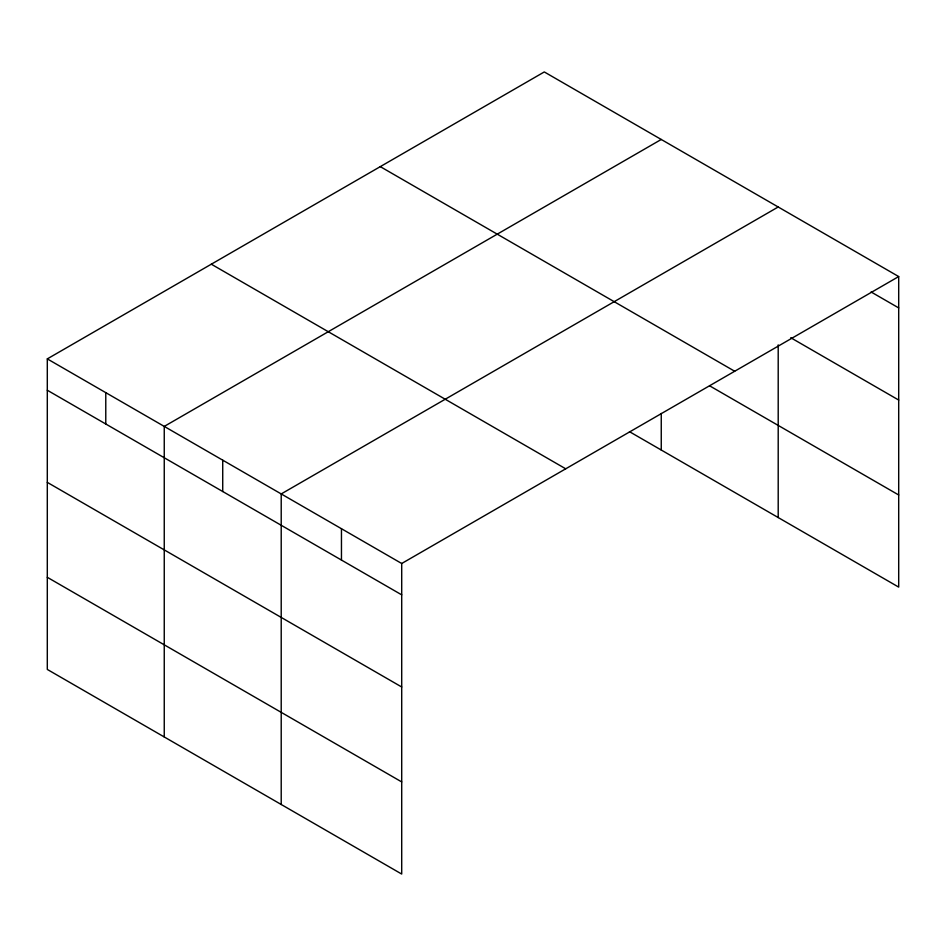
<?xml version="1.0" encoding="UTF-8"?>
<svg xmlns="http://www.w3.org/2000/svg" width="946" height="946" viewBox="0 0 946 946"><rect width="100%" height="100%" fill="white"/><g stroke="black" fill="none" stroke-linecap="round" stroke-linejoin="round"><path stroke-width="1.42" d="M47.3 358.889L401.707 563.497L401.707 874.057L47.3 669.437L47.3 358.889L544.293 71.943L898.7 276.563L898.7 587.111L629.468 431.672M661.254 139.464L164.249 426.41L164.249 736.969M778.203 206.985L281.21 493.93L281.21 804.49M401.707 563.497L898.7 276.563M871.089 291.971L898.7 307.911M790.75 337.722L898.7 400.052M380.292 166.638L734.687 371.246M709.559 385.779L898.7 494.983M211.313 264.194L565.708 468.802M47.3 390.237L401.707 594.845M47.3 482.377L401.707 686.985M47.3 577.308L401.707 781.916M778.203 344.864L778.203 517.545M661.254 413.461L661.254 450.024M341.459 528.708L341.459 560.067M222.724 460.17L222.724 491.518M105.775 392.649L105.775 423.997"/></g></svg>
